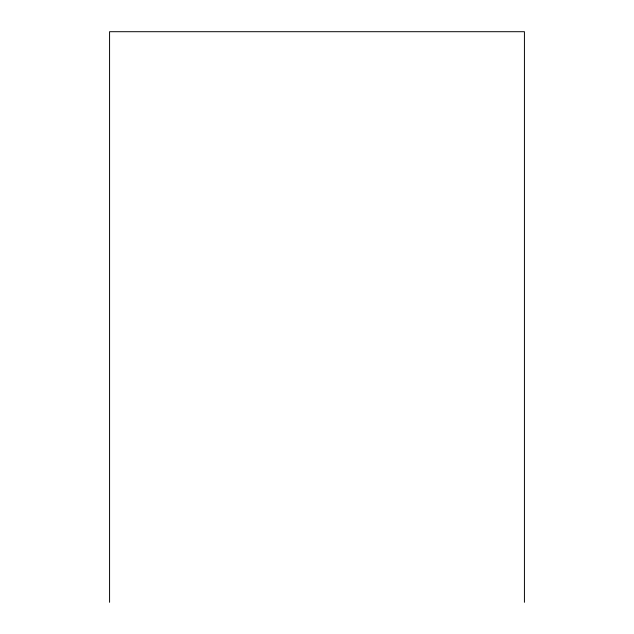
<?xml version="1.0" encoding="UTF-8"?>
<svg xmlns="http://www.w3.org/2000/svg" width="634" height="634" viewBox="0 0 634 634"><rect width="100%" height="100%" fill="white"/><g stroke="black" fill="none" stroke-linecap="round" stroke-linejoin="round"><path stroke-width="0.95" d="M524.429 602.3L524.429 31.7L109.571 31.7L109.571 602.3"/></g></svg>
